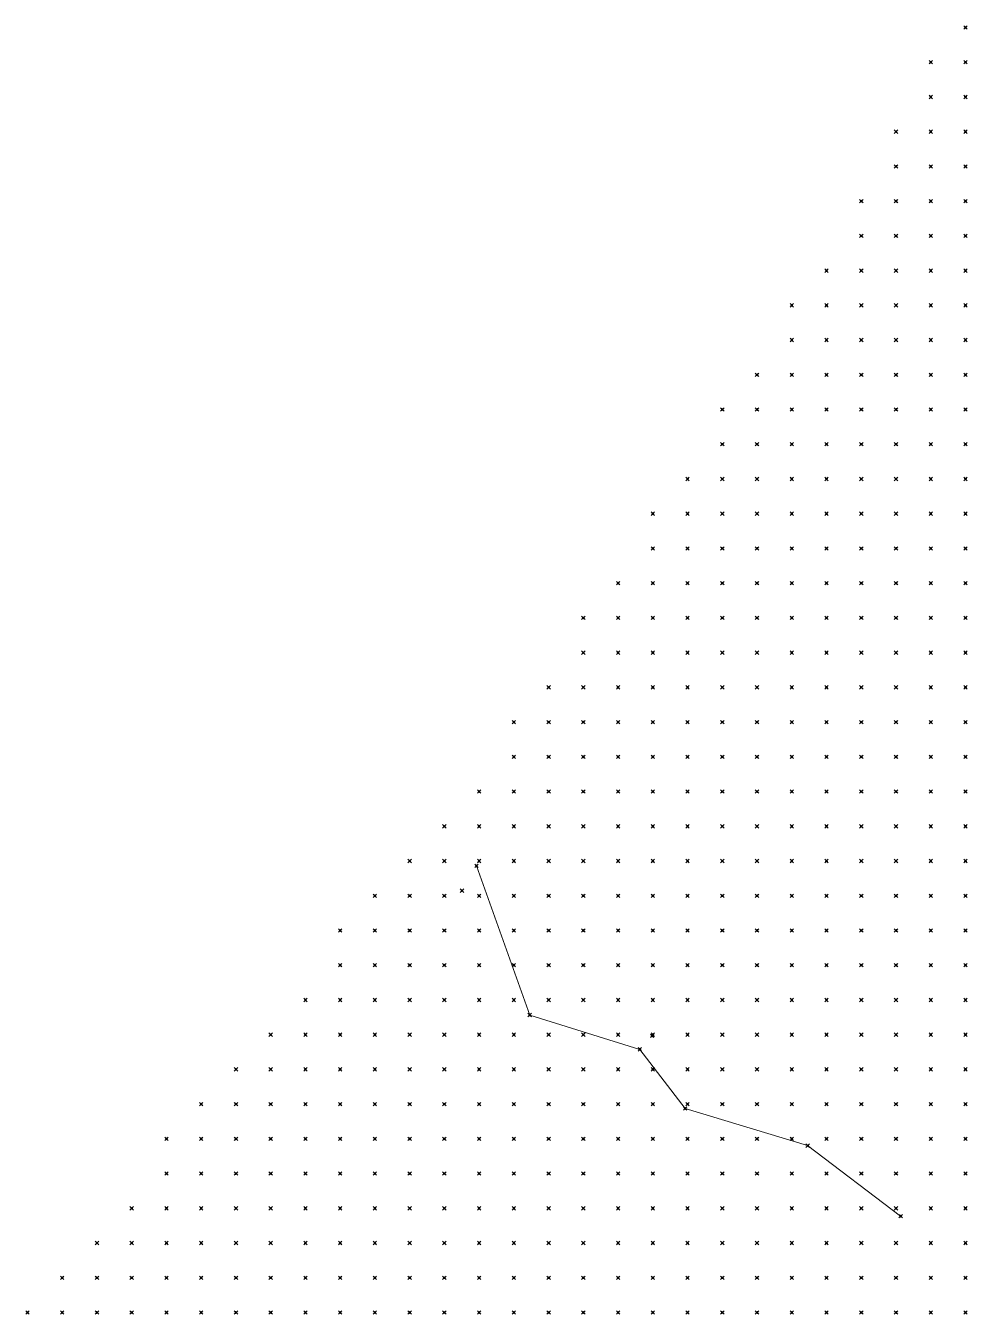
# Model space of a CAD drawing. Header units: metres. Extents: x 441556 to 446409, y 432338 to 461058.
# Drawn here: x 442070.8 to 442152.1, y 454364.5 to 454475.8 of the extents above; entities that cross this region are included whole.
import ezdxf

# ---------------------------------------------------------------- set-up
doc = ezdxf.new("R2010")
doc.units = ezdxf.units.M
doc.header["$MEASUREMENT"] = 0
doc.header["$PDMODE"] = 35
doc.header["$PDSIZE"] = 0.15
for name, color, linetype, lineweight in [('DTM-BRE-RevN_GRP_TALUZ SUS', 2, 'Continuous', 0), ('DTM-NOK-RevN_LIDAR_co_lidar', 91, 'Continuous', 0), ('DTM-NOK-RevN_RTK', 32, 'Continuous', 0)]:
    doc.layers.add(name, color=color, linetype=linetype, lineweight=lineweight)

msp = doc.modelspace()

# ---------------------------------------------------------------- linework, layer by layer
at = {"layer": 'DTM-BRE-RevN_GRP_TALUZ SUS'}
for p, q in [((442109.743, 454403.211, 412.279), (442114.344, 454390.316, 401.957)), ((442114.344, 454390.316, 401.957), (442123.851, 454387.353, 399.142)), ((442123.851, 454387.353, 399.142), (442127.762, 454382.245, 393.764)), ((442127.762, 454382.245, 393.764), (442138.341, 454379.037, 392.742)), ((442138.341, 454379.037, 392.742), (442146.367, 454372.947, 389.365))]:
    msp.add_line(p, q, dxfattribs=at)
at = {"layer": 'DTM-NOK-RevN_LIDAR_co_lidar'}
for p in [(442151.967, 454475.605, 428.259), (442148.968, 454472.606, 429.915), (442151.967, 454472.606, 427.596), (442148.968, 454469.606, 428.721), (442151.967, 454469.606, 426.879), (442145.968, 454466.607, 429.148), (442148.968, 454466.607, 427.429), (442151.967, 454466.607, 425.817), (442145.968, 454463.608, 427.511), (442148.968, 454463.608, 426.305), (442151.967, 454463.608, 424.669), (442142.969, 454460.608, 427.142), (442145.968, 454460.608, 425.816), (442148.968, 454460.608, 424.533), (442151.967, 454460.608, 423.052), (442142.969, 454457.609, 425.494), (442145.968, 454457.609, 424.156), (442148.968, 454457.609, 422.693), (442151.967, 454457.609, 421.051), (442139.97, 454454.61, 424.932), (442142.969, 454454.61, 423.687), (442145.968, 454454.61, 422.417), (442148.968, 454454.61, 420.675), (442151.967, 454454.61, 419.752), (442136.97, 454451.61, 424.226), (442139.97, 454451.61, 422.95), (442142.969, 454451.61, 421.541), (442145.968, 454451.61, 420.649), (442148.968, 454451.61, 418.611), (442151.967, 454451.61, 418.025), (442136.97, 454448.611, 421.951), (442139.97, 454448.611, 420.281), (442142.969, 454448.611, 419.327), (442145.968, 454448.611, 418.601), (442148.968, 454448.611, 417.44), (442151.967, 454448.611, 416.483), (442133.971, 454445.611, 421.644), (442136.97, 454445.611, 419.961), (442139.97, 454445.611, 418.379), (442142.969, 454445.611, 417.361), (442145.968, 454445.611, 416.85), (442148.968, 454445.611, 415.682), (442151.967, 454445.611, 414.857), (442130.972, 454442.612, 422.028), (442133.971, 454442.612, 420.1), (442136.97, 454442.612, 418.298), (442139.97, 454442.612, 417.046), (442142.969, 454442.612, 415.839), (442145.968, 454442.612, 414.585), (442148.968, 454442.612, 413.906), (442151.967, 454442.612, 413.23), (442130.972, 454439.613, 420.346), (442133.971, 454439.613, 418.68), (442136.97, 454439.613, 417.007), (442139.97, 454439.613, 415.638), (442142.969, 454439.613, 414.074), (442145.968, 454439.613, 412.706), (442148.968, 454439.613, 411.346), (442151.967, 454439.613, 410.962), (442127.972, 454436.613, 419.823), (442130.972, 454436.613, 418.586), (442133.971, 454436.613, 417.271), (442136.97, 454436.613, 415.927), (442139.97, 454436.613, 414.37), (442142.969, 454436.613, 413.083), (442145.968, 454436.613, 411.051), (442148.968, 454436.613, 409.631), (442151.967, 454436.613, 408.223), (442124.973, 454433.614, 418.848), (442127.972, 454433.614, 418.019), (442130.972, 454433.614, 416.731), (442133.971, 454433.614, 415.534), (442136.97, 454433.614, 414.527), (442139.97, 454433.614, 412.816), (442142.969, 454433.614, 411.398), (442145.968, 454433.614, 409.675), (442148.968, 454433.614, 407.806), (442151.967, 454433.614, 406.511), (442124.973, 454430.615, 416.899), (442127.972, 454430.615, 416.054), (442130.972, 454430.615, 415.075), (442133.971, 454430.615, 414.104), (442136.97, 454430.615, 412.985), (442139.97, 454430.615, 411.316), (442142.969, 454430.615, 409.749), (442145.968, 454430.615, 408.31), (442148.968, 454430.615, 406.328), (442151.967, 454430.615, 405.034), (442121.974, 454427.615, 416.648), (442124.973, 454427.615, 415.234), (442127.972, 454427.615, 414.188), (442130.972, 454427.615, 413.438), (442133.971, 454427.615, 412.624), (442136.97, 454427.615, 411.612), (442139.97, 454427.615, 410.086), (442142.969, 454427.615, 408.693), (442145.968, 454427.615, 407.296), (442148.968, 454427.615, 405.114), (442151.967, 454427.615, 403.543), (442118.974, 454424.616, 417.572), (442121.974, 454424.616, 415.634), (442124.973, 454424.616, 413.902), (442127.972, 454424.616, 412.671), (442130.972, 454424.616, 411.844), (442133.971, 454424.616, 411.058), (442136.97, 454424.616, 410.255), (442139.97, 454424.616, 408.909), (442142.969, 454424.616, 407.541), (442145.968, 454424.616, 406.13), (442148.968, 454424.616, 404.036), (442151.967, 454424.616, 402.517), (442118.974, 454421.617, 416.788), (442121.974, 454421.617, 414.683), (442124.973, 454421.617, 412.813), (442127.972, 454421.617, 411.441), (442130.972, 454421.617, 410.557), (442133.971, 454421.617, 409.682), (442136.97, 454421.617, 408.911), (442139.97, 454421.617, 407.743), (442142.969, 454421.617, 406.148), (442145.968, 454421.617, 404.749), (442148.968, 454421.617, 403.217), (442151.967, 454421.617, 401.728), (442115.975, 454418.617, 417.776), (442118.974, 454418.617, 415.847), (442121.974, 454418.617, 413.724), (442124.973, 454418.617, 411.857), (442127.972, 454418.617, 410.396), (442130.972, 454418.617, 409.446), (442133.971, 454418.617, 408.474), (442136.97, 454418.617, 407.831), (442139.97, 454418.617, 406.661), (442142.969, 454418.617, 405.042), (442145.968, 454418.617, 403.646), (442148.968, 454418.617, 402.325), (442151.967, 454418.617, 400.926), (442112.976, 454415.618, 417.749), (442115.975, 454415.618, 416.264), (442118.974, 454415.618, 414.723), (442121.974, 454415.618, 412.795), (442124.973, 454415.618, 410.675), (442127.972, 454415.618, 409.098), (442130.972, 454415.618, 408.182), (442133.971, 454415.618, 407.366), (442136.97, 454415.618, 406.646), (442139.97, 454415.618, 405.647), (442142.969, 454415.618, 404.183), (442145.968, 454415.618, 402.668), (442148.968, 454415.618, 401.438), (442151.967, 454415.618, 399.997), (442112.976, 454412.619, 416.023), (442115.975, 454412.619, 414.703), (442118.974, 454412.619, 413.45), (442121.974, 454412.619, 411.473), (442124.973, 454412.619, 408.982), (442127.972, 454412.619, 407.58), (442130.972, 454412.619, 406.633), (442133.971, 454412.619, 405.797), (442136.97, 454412.619, 405.045), (442139.97, 454412.619, 404.507), (442142.969, 454412.619, 403.086), (442145.968, 454412.619, 402.123), (442148.968, 454412.619, 400.631), (442151.967, 454412.619, 399.024), (442109.976, 454409.619, 414.956), (442112.976, 454409.619, 414.023), (442115.975, 454409.619, 412.874), (442118.974, 454409.619, 411.518), (442121.974, 454409.619, 409.809), (442124.973, 454409.619, 407.454), (442127.972, 454409.619, 406.187), (442130.972, 454409.619, 405.226), (442133.971, 454409.619, 404.362), (442136.97, 454409.619, 403.899), (442139.97, 454409.619, 403.179), (442142.969, 454409.619, 402.442), (442145.968, 454409.619, 401.347), (442148.968, 454409.619, 400.074), (442151.967, 454409.619, 398.453), (442106.977, 454406.62, 414.269), (442109.976, 454406.62, 413.047), (442112.976, 454406.62, 411.966), (442115.975, 454406.62, 410.886), (442118.974, 454406.62, 409.699), (442121.974, 454406.62, 408.167), (442124.973, 454406.62, 406.007), (442127.972, 454406.62, 404.615), (442130.972, 454406.62, 403.726), (442133.971, 454406.62, 403.118), (442136.97, 454406.62, 402.832), (442139.97, 454406.62, 402.216), (442142.969, 454406.62, 401.744), (442145.968, 454406.62, 400.624), (442148.968, 454406.62, 399.396), (442151.967, 454406.62, 397.79), (442103.978, 454403.621, 412.479), (442106.977, 454403.621, 412.399), (442109.976, 454403.621, 411.937), (442112.976, 454403.621, 410.482), (442115.975, 454403.621, 408.726), (442118.974, 454403.621, 407.846), (442121.974, 454403.621, 406.896), (442124.973, 454403.621, 404.867), (442127.972, 454403.621, 403.373), (442130.972, 454403.621, 402.51), (442133.971, 454403.621, 401.414), (442136.97, 454403.621, 401.218), (442139.97, 454403.621, 401.272), (442142.969, 454403.621, 400.663), (442145.968, 454403.621, 399.54), (442148.968, 454403.621, 398.242), (442151.967, 454403.621, 396.791), (442108.493, 454401.06, 410.526), (442100.978, 454400.621, 410.336), (442103.978, 454400.621, 410.099), (442106.977, 454400.621, 410.146), (442109.976, 454400.621, 410.456), (442112.976, 454400.621, 409.403), (442115.975, 454400.621, 407.567), (442118.974, 454400.621, 406.469), (442121.974, 454400.621, 405.393), (442124.973, 454400.621, 403.748), (442127.972, 454400.621, 402.323), (442130.972, 454400.621, 401.2), (442133.971, 454400.621, 400.251), (442136.97, 454400.621, 399.981), (442139.97, 454400.621, 399.993), (442142.969, 454400.621, 399.641), (442145.968, 454400.621, 398.737), (442148.968, 454400.621, 397.65), (442151.967, 454400.621, 396.217), (442097.979, 454397.622, 408.969), (442100.978, 454397.622, 408.798), (442103.978, 454397.622, 408.533), (442106.977, 454397.622, 408.063), (442109.976, 454397.622, 407.751), (442112.976, 454397.622, 407.467), (442115.975, 454397.622, 406.526), (442118.974, 454397.622, 405.068), (442121.974, 454397.622, 404.01), (442124.973, 454397.622, 403.048), (442127.972, 454397.622, 401.335), (442130.972, 454397.622, 400.085), (442133.971, 454397.622, 399.433), (442136.97, 454397.622, 398.699), (442139.97, 454397.622, 398.557), (442142.969, 454397.622, 398.432), (442145.968, 454397.622, 397.952), (442148.968, 454397.622, 396.815), (442151.967, 454397.622, 395.53), (442097.979, 454394.623, 406.104), (442100.978, 454394.623, 406.114), (442103.978, 454394.623, 405.806), (442106.977, 454394.623, 406.359), (442109.976, 454394.623, 406.312), (442112.976, 454394.623, 405.966), (442115.975, 454394.623, 405.256), (442118.974, 454394.623, 403.551), (442121.974, 454394.623, 402.398), (442124.973, 454394.623, 401.986), (442127.972, 454394.623, 400.758), (442130.972, 454394.623, 399.663), (442133.971, 454394.623, 398.186), (442136.97, 454394.623, 397.48), (442139.97, 454394.623, 397.283), (442142.969, 454394.623, 397.361), (442145.968, 454394.623, 397.153), (442148.968, 454394.623, 396.098), (442151.967, 454394.623, 394.797), (442094.98, 454391.623, 404.361), (442097.979, 454391.623, 403.942), (442100.978, 454391.623, 403.783), (442103.978, 454391.623, 403.567), (442106.977, 454391.623, 403.69), (442109.976, 454391.623, 403.857), (442112.976, 454391.623, 403.921), (442115.975, 454391.623, 403.394), (442118.974, 454391.623, 402.854), (442121.974, 454391.623, 402.138), (442124.973, 454391.623, 400.525), (442127.972, 454391.623, 399.498), (442130.972, 454391.623, 398.538), (442133.971, 454391.623, 397.394), (442136.97, 454391.623, 396.624), (442139.97, 454391.623, 396.245), (442142.969, 454391.623, 396.039), (442145.968, 454391.623, 395.717), (442148.968, 454391.623, 395.147), (442151.967, 454391.623, 393.979), (442091.98, 454388.624, 401.805), (442094.98, 454388.624, 402.224), (442097.979, 454388.624, 401.834), (442100.978, 454388.624, 401.923), (442103.978, 454388.624, 401.37), (442106.977, 454388.624, 401.483), (442109.976, 454388.624, 401.739), (442112.976, 454388.624, 401.544), (442115.975, 454388.624, 401.21), (442118.974, 454388.624, 400.767), (442121.974, 454388.624, 400.023), (442124.914, 454388.521, 399.024), (442124.973, 454388.624, 399.063), (442127.972, 454388.624, 398.298), (442130.972, 454388.624, 397.595), (442133.971, 454388.624, 396.167), (442136.97, 454388.624, 395.294), (442139.97, 454388.624, 395.103), (442142.969, 454388.624, 394.901), (442145.968, 454388.624, 394.75), (442148.968, 454388.624, 394.279), (442151.967, 454388.624, 393.082), (442088.981, 454385.625, 399.429), (442091.98, 454385.625, 399.035), (442094.98, 454385.625, 399.547), (442097.979, 454385.625, 399.401), (442100.978, 454385.625, 399.436), (442103.978, 454385.625, 399.488), (442106.977, 454385.625, 399.342), (442109.976, 454385.625, 399.598), (442112.976, 454385.625, 399.785), (442115.975, 454385.625, 399.608), (442118.974, 454385.625, 399.262), (442121.974, 454385.625, 398.705), (442124.973, 454385.625, 398.044), (442127.972, 454385.625, 397.301), (442130.972, 454385.625, 396.287), (442133.971, 454385.625, 395.204), (442136.97, 454385.625, 394.403), (442139.97, 454385.625, 393.852), (442142.969, 454385.625, 393.75), (442145.968, 454385.625, 393.418), (442148.968, 454385.625, 392.906), (442151.967, 454385.625, 392.113), (442085.982, 454382.625, 397.423), (442088.981, 454382.625, 396.633), (442091.98, 454382.625, 397.206), (442094.98, 454382.625, 397.028), (442097.979, 454382.625, 397.053), (442100.978, 454382.625, 397.399), (442103.978, 454382.625, 397.064), (442106.977, 454382.625, 397.103), (442109.976, 454382.625, 397.409), (442112.976, 454382.625, 397.571), (442115.975, 454382.625, 397.585), (442118.974, 454382.625, 397.411), (442121.974, 454382.625, 397.204), (442124.973, 454382.625, 396.811), (442127.972, 454382.625, 395.983), (442130.972, 454382.625, 395.369), (442133.971, 454382.625, 394.631), (442136.97, 454382.625, 393.863), (442139.97, 454382.625, 393.058), (442142.969, 454382.625, 392.58), (442145.968, 454382.625, 392.231), (442148.968, 454382.625, 391.865), (442151.967, 454382.625, 391.335), (442082.982, 454379.626, 395.019), (442085.982, 454379.626, 394.818), (442088.981, 454379.626, 394.476), (442091.98, 454379.626, 394.439), (442094.98, 454379.626, 394.816), (442097.979, 454379.626, 394.646), (442100.978, 454379.626, 394.345), (442103.978, 454379.626, 393.804), (442106.977, 454379.626, 394.426), (442109.976, 454379.626, 395.145), (442112.976, 454379.626, 395.276), (442115.975, 454379.626, 395.372), (442118.974, 454379.626, 395.645), (442121.974, 454379.626, 395.621), (442124.973, 454379.626, 395.056), (442127.972, 454379.626, 394.501), (442130.972, 454379.626, 394.075), (442133.971, 454379.626, 393.609), (442136.97, 454379.626, 393.206), (442139.97, 454379.626, 392.491), (442142.969, 454379.626, 391.938), (442145.968, 454379.626, 391.457), (442148.968, 454379.626, 391.091), (442151.967, 454379.626, 390.529), (442082.982, 454376.627, 392.712), (442085.982, 454376.627, 392.53), (442088.981, 454376.627, 392.342), (442091.98, 454376.627, 392.261), (442094.98, 454376.627, 392.299), (442097.979, 454376.627, 391.573), (442100.978, 454376.627, 391.385), (442103.978, 454376.627, 391.428), (442106.977, 454376.627, 392.027), (442109.976, 454376.627, 392.615), (442112.976, 454376.627, 392.74), (442115.975, 454376.627, 392.93), (442118.974, 454376.627, 393.377), (442121.974, 454376.627, 393.56), (442124.973, 454376.627, 393.321), (442127.972, 454376.627, 393.043), (442130.972, 454376.627, 392.768), (442133.971, 454376.627, 392.164), (442136.97, 454376.627, 391.679), (442139.97, 454376.627, 391.572), (442142.969, 454376.627, 391.028), (442145.968, 454376.627, 390.643), (442148.968, 454376.627, 390.119), (442151.967, 454376.627, 389.432), (442079.983, 454373.627, 390.239), (442082.982, 454373.627, 390.34), (442085.982, 454373.627, 390.137), (442088.981, 454373.627, 390.092), (442091.98, 454373.627, 390.105), (442094.98, 454373.627, 389.786), (442097.979, 454373.627, 389.253), (442100.978, 454373.627, 388.587), (442103.978, 454373.627, 388.987), (442106.977, 454373.627, 389.752), (442109.976, 454373.627, 390.007), (442112.976, 454373.627, 389.911), (442115.975, 454373.627, 390.363), (442118.974, 454373.627, 391.231), (442121.974, 454373.627, 391.695), (442124.973, 454373.627, 391.753), (442127.972, 454373.627, 391.626), (442130.972, 454373.627, 391.282), (442133.971, 454373.627, 390.572), (442136.97, 454373.627, 390.065), (442139.97, 454373.627, 389.909), (442142.969, 454373.627, 389.795), (442145.968, 454373.627, 389.058), (442148.968, 454373.627, 388.665), (442151.967, 454373.627, 388.094), (442076.984, 454370.628, 387.833), (442079.983, 454370.628, 388.003), (442082.982, 454370.628, 388.219), (442085.982, 454370.628, 388.025), (442088.981, 454370.628, 387.763), (442091.98, 454370.628, 387.823), (442094.98, 454370.628, 387.657), (442097.979, 454370.628, 386.896), (442100.978, 454370.628, 386.321), (442103.978, 454370.628, 386.637), (442106.977, 454370.628, 387.389), (442109.976, 454370.628, 387.458), (442112.976, 454370.628, 387.285), (442115.975, 454370.628, 387.885), (442118.974, 454370.628, 388.778), (442121.974, 454370.628, 389.423), (442124.973, 454370.628, 389.891), (442127.972, 454370.628, 389.812), (442130.972, 454370.628, 389.502), (442133.971, 454370.628, 389.016), (442136.97, 454370.628, 388.667), (442139.97, 454370.628, 388.162), (442142.969, 454370.628, 388.309), (442145.968, 454370.628, 387.515), (442148.968, 454370.628, 386.642), (442151.967, 454370.628, 386.364), (442073.984, 454367.629, 385.378), (442076.984, 454367.629, 385.751), (442079.983, 454367.629, 385.915), (442082.982, 454367.629, 386.293), (442085.982, 454367.629, 386.164), (442088.981, 454367.629, 385.559), (442091.98, 454367.629, 385.512), (442094.98, 454367.629, 385.466), (442097.979, 454367.629, 384.499), (442100.978, 454367.629, 384.111), (442103.978, 454367.629, 384.405), (442106.977, 454367.629, 384.824), (442109.976, 454367.629, 384.66), (442112.976, 454367.629, 384.531), (442115.975, 454367.629, 385.18), (442118.974, 454367.629, 386.105), (442121.974, 454367.629, 386.935), (442124.973, 454367.629, 387.627), (442127.972, 454367.629, 387.734), (442130.972, 454367.629, 387.609), (442133.971, 454367.629, 387.347), (442136.97, 454367.629, 387.038), (442139.97, 454367.629, 386.34), (442142.969, 454367.629, 386.239), (442145.968, 454367.629, 386.08), (442148.968, 454367.629, 384.86), (442151.967, 454367.629, 384.436), (442070.985, 454364.629, 382.774), (442073.984, 454364.629, 382.966), (442076.984, 454364.629, 383.282), (442079.983, 454364.629, 383.675), (442082.982, 454364.629, 384.148), (442085.982, 454364.629, 384.004), (442088.981, 454364.629, 383.334), (442091.98, 454364.629, 383.273), (442094.98, 454364.629, 383.176), (442097.979, 454364.629, 382.301), (442100.978, 454364.629, 381.889), (442103.978, 454364.629, 382.083), (442106.977, 454364.629, 382.211), (442109.976, 454364.629, 381.996), (442112.976, 454364.629, 381.993), (442115.975, 454364.629, 382.505), (442118.974, 454364.629, 383.583), (442121.974, 454364.629, 384.711), (442124.973, 454364.629, 385.276), (442127.972, 454364.629, 385.606), (442130.972, 454364.629, 385.592), (442133.971, 454364.629, 385.427), (442136.97, 454364.629, 385.234), (442139.97, 454364.629, 384.569), (442142.969, 454364.629, 383.907), (442145.968, 454364.629, 383.985), (442148.968, 454364.629, 383.091), (442151.967, 454364.629, 382.711)]:
    msp.add_point(p, dxfattribs=at)
at = {"layer": 'DTM-NOK-RevN_RTK'}
for p in [(442109.743, 454403.211, 412.279), (442114.344, 454390.316, 401.957), (442123.851, 454387.353, 399.142), (442127.762, 454382.245, 393.764), (442138.341, 454379.037, 392.742), (442146.367, 454372.947, 389.365)]:
    msp.add_point(p, dxfattribs=at)

doc.saveas('drawing.dxf')
